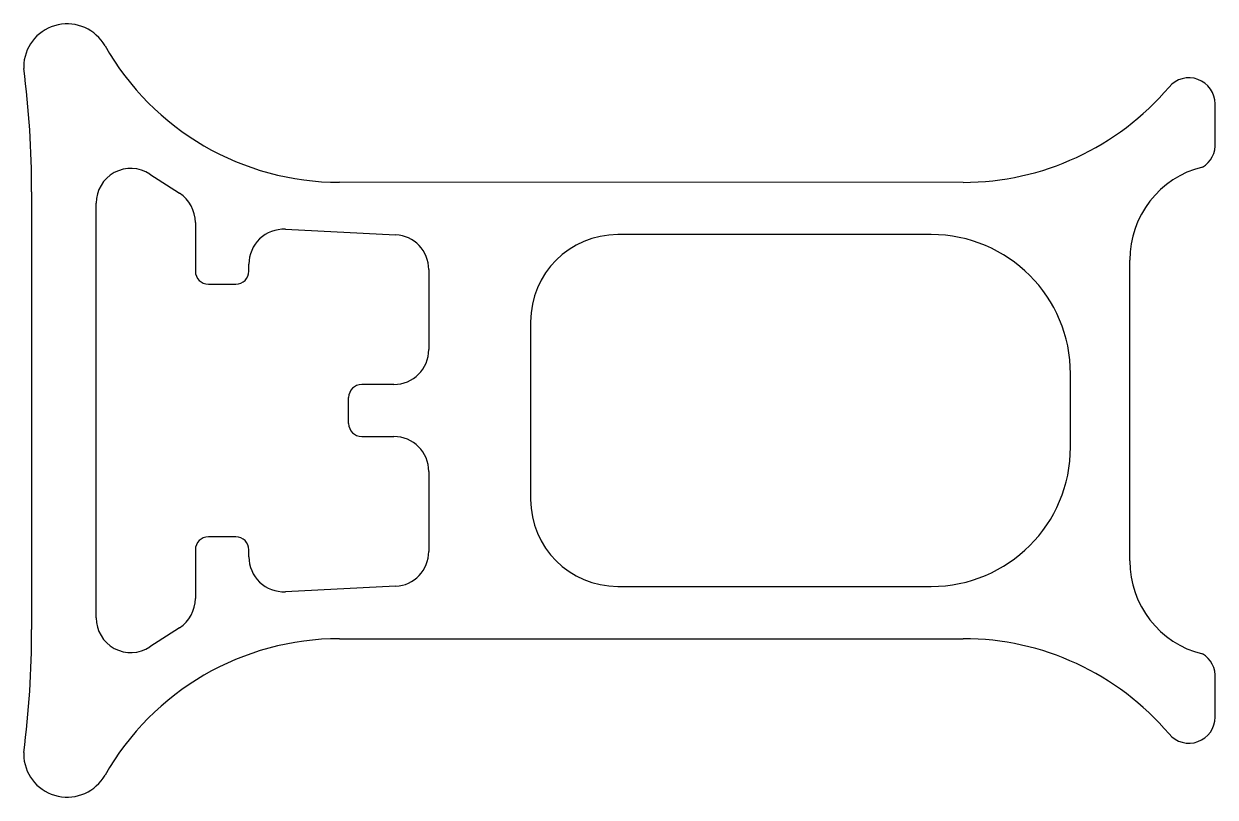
# Model space of a CAD drawing. Extents: x 518 to 586.4, y 440.2 to 484.6.
import ezdxf

# ---------------------------------------------------------------- set-up
doc = ezdxf.new("R2010")
doc.units = 0
doc.layers.get('0').update_dxf_attribs({"linetype": 'CONTINUOUS'})

msp = doc.modelspace()

# ---------------------------------------------------------------- linework, layer by layer
for p, q in [((517.993, 482.304), (517.993, 482.01)), ((586.393, 477.747), (586.393, 479.967)), ((525.232, 475.942), (526.93, 474.84)), ((571.932, 475.467), (536.128, 475.468)), ((518.443, 474.931), (518.443, 462.367)), ((522.144, 462.367), (522.144, 474.265)), ((527.842, 473.163), (527.842, 470.367)), ((533.012, 472.77), (539.341, 472.46)), ((570.093, 472.467), (552.093, 472.467)), ((530.914, 470.367), (530.914, 470.772)), ((581.493, 462.367), (581.493, 471.002)), ((541.243, 470.462), (541.243, 465.862)), ((528.592, 469.617), (530.164, 469.617)), ((547.093, 467.467), (547.093, 462.367)), ((539.243, 463.862), (537.394, 463.862)), ((578.093, 462.367), (578.093, 464.467)), ((536.644, 461.622), (536.644, 463.112)), ((518.443, 462.367), (518.443, 449.803)), ((522.144, 450.47), (522.144, 462.367)), ((547.093, 462.367), (547.093, 457.267)), ((578.093, 460.267), (578.093, 462.367)), ((581.493, 453.732), (581.493, 462.367)), ((537.394, 460.872), (539.243, 460.872)), ((541.243, 458.872), (541.243, 454.272)), ((530.164, 455.117), (528.592, 455.117)), ((527.842, 454.367), (527.842, 451.572)), ((530.914, 453.962), (530.914, 454.367)), ((539.341, 452.275), (533.012, 451.965)), ((552.093, 452.267), (570.093, 452.267)), ((526.93, 449.895), (525.232, 448.793)), ((536.128, 449.267), (571.932, 449.267)), ((586.393, 444.767), (586.393, 446.988)), ((517.993, 442.725), (517.993, 442.431))]:
    msp.add_line(p, q)
for centre, radius, start, end in [((520.482, 482.067), 2.5, 29.63456, 174.58202), ((536.128, 490.968), 15.5, 209.63456, 269.99934), ((462.543, 474.931), 55.9, 360, 7.27495), ((571.932, 490.967), 15.5, 269.99934, 319.67988), ((584.893, 479.967), 1.5, 0, 139.67988), ((584.924, 477.615), 1.475, 300.22824, 5.15921), ((524.144, 474.265), 2, 57.01985, 180), ((586.969, 471.021), 5.476, 103.75935, 180.19599), ((525.842, 473.163), 2, 0, 57.01985), ((532.914, 470.772), 2, 87.1959, 180), ((539.243, 470.462), 2, 0, 87.1959), ((552.093, 467.467), 5, 90, 180), ((570.093, 464.467), 8, 0, 90), ((528.592, 470.367), 0.75, 180, 270), ((530.164, 470.367), 0.75, 270, 0), ((539.243, 465.862), 2, 270, 0), ((537.394, 463.112), 0.75, 90, 180), ((537.394, 461.622), 0.75, 180, 270), ((539.243, 458.872), 2, 0, 90), ((570.093, 460.267), 8, 270, 0), ((552.093, 457.267), 5, 180, 270), ((528.592, 454.367), 0.75, 90, 180), ((530.164, 454.367), 0.75, 360, 90), ((539.243, 454.272), 2, 272.8041, 0), ((532.914, 453.962), 2, 180, 272.8041), ((586.969, 453.714), 5.476, 179.80401, 256.24065), ((525.842, 451.572), 2, 302.98015, 360), ((524.144, 450.47), 2, 180, 302.98015), ((462.543, 449.803), 55.9, 352.72505, 0), ((536.128, 433.767), 15.5, 90.00066, 150.36544), ((571.932, 433.767), 15.5, 40.32012, 90.00066), ((584.924, 447.12), 1.475, 354.84079, 59.77176), ((584.893, 444.767), 1.5, 220.32012, 360), ((520.482, 442.667), 2.5, 185.41798, 330.36544)]:
    msp.add_arc(centre, radius, start, end)

doc.saveas('drawing.dxf')
